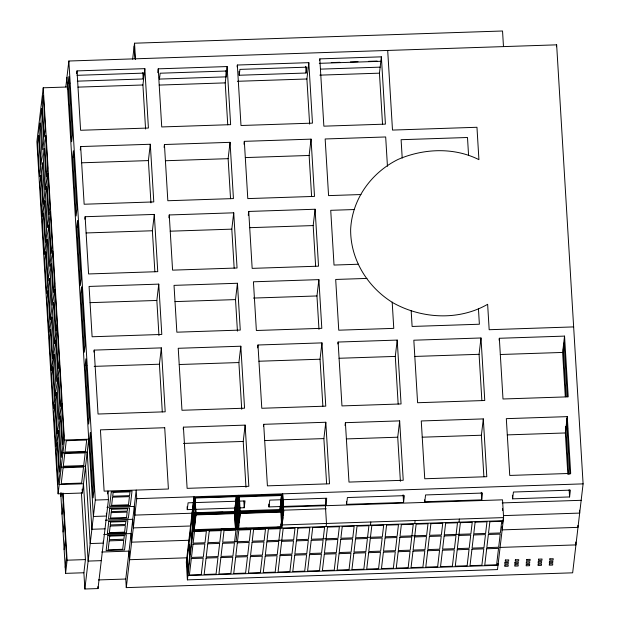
<?xml version="1.0" encoding="UTF-8"?>
<svg xmlns="http://www.w3.org/2000/svg" width="620" height="620" viewBox="0 0 620 620"><rect width="100%" height="100%" fill="white"/><g stroke="black" fill="none" stroke-linecap="round" stroke-linejoin="round"><path stroke-width="0.93" d="M67.285 88.9L67.51 86.994L43.23 87.8L36.898 141.608L58.11 493.814L82.398 493.009L88.73 439.2L64.441 440.006L58.11 493.814M65.813 86.877L68.851 61.016L556.644 44.842L583.102 483.871L572.655 572.818L126.286 587.628L125.767 579.026L136.214 490.079L136.733 498.682L126.286 587.628M68.107 83.181L68.89 76.531L72.416 135.09L71.641 141.74L68.107 83.181L69.998 83.119M76.686 73.78L77.019 70.897L144.84 68.65L148.42 128.03L80.6 130.278L77.019 70.897M72.587 157.433L73.361 150.776L76.895 209.335L76.113 215.985L72.587 157.433L74.485 157.371M80.282 149.924L80.67 146.568L150.311 144.258L153.783 201.926L84.15 204.236L80.67 146.568M76.779 227.029L77.562 220.379L81.088 278.938L80.306 285.588L76.779 227.029L78.5 226.974M84.839 219.232L85.134 216.721L154.303 214.427L157.751 271.661L88.582 273.955L85.134 216.721M60.938 496.496L61.357 492.923M62.008 514.228L63.271 503.51M63.077 531.96L64.333 521.242M85.126 365.474L85.901 358.817L89.435 417.376L88.652 424.034L85.126 365.474L86.877 365.413M64.147 549.692L65.402 538.974M65.216 567.424L66.472 556.706L62.651 493.249M81.383 492.474L85.428 559.589L83.886 572.756L65.573 573.361L67.123 560.193L63.077 493.078M93.961 352.028L94.186 350.106L161.34 347.882L165.191 411.804L98.038 414.028L94.186 350.106M132.641 59.202L134.525 43.206L502.541 31L503.463 46.353M77.283 81.158L143.204 78.973L143.894 73.114L77.019 75.33M145.576 129.03L142.918 84.979L144.84 68.65M107.593 493.9L107.934 491.017L108.454 499.619L98.007 588.566L84.862 589L95.309 500.053L68.851 61.016M157.775 72.687L158.232 68.843L227.129 66.557L230.632 124.659L161.727 126.945L158.232 68.843M150.939 202.879L148.389 160.588L150.311 144.258M225.92 76.865L159.449 79.073L160.138 73.214L227.013 70.998M154.861 271.777L152.381 230.756L154.303 214.427M164.099 147.389L164.44 144.514L230.051 142.337L233.438 198.571L167.826 200.74L164.44 144.514M158.96 335.583L156.845 300.452L158.759 284.123L89.079 286.432L92.109 336.761L161.797 334.444L158.759 284.123M168.919 217.837L169.252 214.954L233.725 212.815L237.057 268.003L172.577 270.142L169.252 214.954M162.293 411.913L159.417 364.211L161.34 347.882M183.202 429.087L183.427 427.164L245.14 425.118L248.829 486.297L187.116 488.343L183.427 427.164M227.742 124.798L225.215 82.886L227.129 66.557M226.618 74.346L226.323 76.857L225.944 70.572M237.127 66.952L237.351 65.03L308.822 62.659L312.464 123.132L240.994 125.504L237.351 65.03M230.539 198.695L228.129 158.666L230.051 142.337M234.903 508.051L187.279 509.632L188.077 502.828L193.3 502.65M239.235 75.245L239.924 69.386L306.799 67.162L306.11 73.02L239.235 75.245L239.002 71.409M193.998 498.046L192.161 513.716L235.522 512.275L237.15 498.449M193.169 511.95L194.168 503.471M193.122 513.686L194.424 502.626M194.967 514.042L193.122 529.712L235.522 528.302M187.395 579.863L195.067 514.554L193.99 496.783L186.318 562.092L187.395 579.863L497.488 569.579L503.595 517.599L502.525 499.829L281.085 507.175L280.775 511.151L282.658 495.109L283.565 510.159M194.417 526.915L195.928 514.011L193.083 514.065M195.982 514.902L238.382 513.492L236.546 529.162L194.145 530.565L195.982 514.902L194.967 498.015L236.398 496.643L237.367 512.639L235.484 528.682L234.515 512.686M234.159 268.158L231.81 229.144L233.725 212.815M243.993 144.227L244.327 141.345L311.054 139.136L314.503 196.393L247.783 198.601L244.327 141.345M237.429 331.127L235.522 299.592L237.445 283.262L174.026 285.371L176.855 332.188L240.266 330.088L237.445 283.262M248.279 215.287L248.728 211.443L315.099 209.242L318.533 266.174L252.162 268.375L248.728 211.443M241.722 409.27L238.901 362.545L240.824 346.216L178.234 348.293L181.97 410.277L244.559 408.2L240.824 346.216M237.413 512.26L236.445 496.264L234.562 512.306L236.243 496.667M245.985 487.328L243.218 441.448L245.14 425.118M236.569 510.229L236.739 508.733M236.53 511.864L237.189 506.276M239.335 496.171L281.736 494.76L239.335 496.171L240.258 512.538M237.421 513.523L235.577 529.193L234.616 513.251M234.577 541.779L235.949 530.123L224.053 530.519L222.681 542.175L249.325 541.291L250.697 529.635L238.84 530.023L237.468 541.679M257.641 347.882L257.974 344.999L321.958 342.883L325.771 406.154L261.787 408.27L257.974 344.999M236.026 541.733L239.39 513.081L238.32 495.31M238.374 528.589L238.731 525.496M239.064 522.722L240.149 513.468M238.468 529.1L240.312 513.43L282.712 512.019L280.868 527.69L238.468 529.1L238.413 528.209L280.813 526.798L280.868 527.69M239.607 507.896L244.226 507.741L245.024 500.937L238.553 501.154M263.469 426.242L263.702 424.32L325.802 422.259L329.514 483.802L267.406 485.855L263.702 424.32M309.62 124.101L306.9 78.988L308.822 62.659M319.602 60.659L319.812 58.877L381.37 56.839L385.423 124.124L323.865 126.17L319.812 58.877M311.604 196.501L309.132 155.465L311.054 139.136M280.194 506.548L268.956 506.92L269.762 500.115L280.992 499.743M239.421 511.771L279.899 510.43L281.496 495.481M315.627 266.104L313.178 225.572L315.099 209.242M279.899 510.43L281.596 494.628M281.658 502.262L281.162 506.517L325.911 505.029L326.709 498.224L281.961 499.712M282.449 495.519L282.65 493.838L283.72 511.608L281.79 528.038M278.884 540.307L280.279 528.651L268.375 529.046L267.011 540.702L293.655 539.818L295.019 528.163L283.17 528.558L281.798 540.214M282.55 512.058L280.775 527.178L276.915 527.31M280.728 511.198L282.704 510.756L240.304 512.159M281.829 526.372L282.86 517.576M283.077 515.732L283.51 512.027M318.974 329.375L316.96 295.957L318.882 279.628L253.433 281.798L256.37 330.491L321.811 328.321L318.882 279.628M322.873 406.185L320.036 359.213L321.958 342.883M326.608 483.778L323.88 438.588L325.802 422.259M337.885 343.961L338.109 342.046L397.211 340.086L401.062 403.953L341.961 405.914L338.109 342.046M323.237 538.834L324.601 527.178L312.705 527.573L311.333 539.23L337.978 538.346L339.349 526.69L327.492 527.085L326.128 538.741M326.12 526.566L326.476 523.474L325.407 505.703M382.524 124.116L379.448 73.168L381.37 56.839M345.061 425.56L345.402 422.677L399.652 420.879L403.232 480.283L348.983 482.081L345.402 422.677M346.611 504.347L347.409 497.542L404.364 495.651L403.566 502.456L346.611 504.347L346.44 501.479M367.559 537.37L368.931 525.714L357.035 526.101L355.663 537.765L382.308 536.874L383.679 525.218L371.822 525.613L370.45 537.269M370.442 525.093L370.806 522.001M398.164 404.077L395.297 356.415L397.211 340.086M400.388 481.283L397.73 437.209L399.652 420.879M411.889 535.897L413.261 524.241L401.357 524.636L399.993 536.292L426.637 535.409L428.002 523.753L416.152 524.14L414.78 535.796M414.772 523.621L415.137 520.537M424.77 501.75L425.568 494.946L482.515 493.055L481.717 499.86L424.77 501.75L424.654 499.875M456.118 534.432L457.49 522.776L445.64 523.164L444.269 534.82L470.867 533.936L472.231 522.28L460.381 522.675L459.009 534.332M459.002 522.156L459.366 519.064M481.864 400.481L479.082 354.307L480.996 337.978L413.827 340.21L417.593 402.729L484.762 400.505L480.996 337.978M483.887 476.664L481.391 435.232L483.313 418.903L421.259 420.964L424.746 478.764L486.793 476.71L483.313 418.903M499.115 340.194L499.34 338.28L564.549 336.11L568.207 396.831L502.998 398.993L499.34 338.28M556.419 46.764L556.644 44.842M501.929 528.225L502.146 526.388M502.471 523.636L502.797 520.893M512.632 498.837L513.43 492.032L570.385 490.141L569.579 496.946L512.632 498.837L512.414 495.217M565.3 396.777L562.627 352.439L564.549 336.11M567.835 474.346L565.347 432.962L567.261 416.632L506.323 418.655L509.741 475.439L570.687 473.417L567.261 416.632M331.274 62.589L339.869 62.302M350.378 61.953L358.019 61.698M368.536 61.349L377.131 61.062M319.292 63.333L380.843 61.287M320.524 69.13L380.161 67.146M319.819 75.144L379.448 73.168M237.367 81.298L306.9 78.988M77.965 87.133L142.918 84.979M159.177 85.08L225.215 82.886M81.654 162.804L148.389 160.588M245.311 157.581L309.132 155.465M165.416 160.743L228.129 158.666M360.972 194.541L328.569 195.618L325.159 138.973L385.679 136.966L387.446 166.276M354.113 209.544L330.724 210.32L334.025 265.05L358.531 264.236M86.095 232.957L152.381 230.756M249.697 227.679L313.178 225.572M170.221 231.19L231.81 229.144M366.97 278.419L335.691 279.457L338.745 330.189L393.77 328.368L392.189 302.103M90.063 302.661L156.845 300.452M253.44 298.065L316.96 295.957M174.995 301.607L235.522 299.592M573.647 326.911L489.172 329.716L487.638 304.296C458.916 320.85 422.003 318.882 393.351 302.994C367.738 287.502 350.254 259.501 350.649 229.206C352.207 199.043 371.21 172.794 397.947 159.487C423.406 148.459 453.786 147.01 478.919 159.65L476.966 127.278L392.491 130.076L387.694 50.445M94.186 366.374L159.417 364.211M339.047 358.275L395.297 356.415M258.92 361.235L320.036 359.213M414.788 356.438L479.082 354.307M179.203 364.521L238.901 362.545M500.293 354.508L562.627 352.439M565.889 428.311L567.703 428.25M264.647 440.557L323.88 438.588M183.442 443.432L243.218 441.448M346.34 438.914L397.73 437.209M422.204 437.201L481.391 435.232M507.307 434.891L565.347 432.962M62.93 452.879L87.211 452.073L91.876 529.271L105.02 528.837M61.256 467.061L85.544 466.256L90.202 543.546L103.346 543.105L103.23 541.198M59.194 484.584L83.483 483.778L88.141 561.085L101.285 560.65M95.309 500.053L108.454 499.619M136.733 498.682L583.102 483.871M239.25 496.922L281.651 495.519M195.23 502.588L235.701 501.247M106.958 507.315L134.292 506.408M239.367 510.88L279.845 509.539M234.507 511.423L193.068 512.794L193.804 524.977M196.881 513.042L204.592 512.787M215.194 512.438L222.898 512.182M280.721 510.268L326.167 508.757M502.161 502.921L581.173 500.301M206.53 513.662L213.319 513.391M224.835 513.05L232.593 512.755M242.226 512.43L251.86 512.112M260.532 511.825L270.173 511.508M195.067 514.554L283.72 511.608M105.447 520.203L132.781 519.296L133.3 527.899L190.557 525.993M503.549 515.615L579.677 513.089L579.499 510.19M282.1 524.055L281.131 524.086L281.185 524.977M503.595 517.599L282.154 524.946L281.984 522.172M201.756 529.798L209.459 529.542M221.03 529.162L228.733 528.907M239.335 528.55L247.047 528.302M258.61 527.914L265.352 527.69M103.765 534.471L131.107 533.564L131.626 542.167L188.883 540.268M501.875 529.891L577.995 527.364L577.879 525.435M101.703 552.017L129.045 551.11L129.565 559.713L186.822 557.814L187.891 575.585L497.992 565.3L497.883 563.425M67.123 560.193L85.428 559.589M499.813 547.429L575.933 544.91L575.763 542.012M98.425 579.933L125.767 579.026M567.308 396.715L564.068 342.961L563.286 349.61L566.122 396.653M566.502 418.779L569.857 474.455M565.773 426.389L568.672 474.385M569.144 489.715L569.579 496.946M502.502 508.532L502.611 510.4M503.122 518.816L503.231 520.692L193.138 530.976L192.06 513.205L134.804 515.104L134.284 506.501M478.446 308.698L479.376 324.229L412.114 326.461L411.168 310.69M468.565 155.178L467.496 137.5L401.101 139.702L402.21 158.069M481.267 492.342L481.717 499.86M403.101 494.822L403.566 502.456M305.707 66.317L306.11 73.02M325.515 498.441L325.911 505.029M281.736 494.76L282.658 511.136M281.085 507.175L281.813 519.351M280.829 512.097L281.565 524.326M268.786 504.099L268.956 506.92M243.823 501.014L244.226 507.741M236.483 513.306L236.902 520.25M235.484 512.655L236.321 525.45M194.037 512.763L194.091 513.654M194.091 529.682L194.145 530.565M193.138 515.003L193.703 524.412M193.928 528.178L194.044 530.054M187.1 506.749L187.279 509.632M159.34 77.275L159.449 79.073M142.817 72.525L143.204 78.973M134.525 43.206L135.509 59.52M134.16 46.275L134.912 58.753M106.353 513.174L106.524 516.042L93.38 516.476L66.929 77.353M97.89 586.652L98.007 588.566M83.886 572.756L84.862 589M60.714 492.768L65.573 573.361M82.165 489.149L82.398 493.009M43.23 87.8L64.441 440.006M38.642 135.4L37.634 143.987L39.602 176.623L40.61 168.036L38.642 135.4M40.091 123.117L39.083 131.696L41.044 164.331L42.051 155.752L40.091 123.117M41.811 108.469L40.804 117.048L42.764 149.683L43.772 141.104L41.811 108.469M43.307 95.689L42.3 104.269L44.268 136.904L45.276 128.325L43.307 95.689M41.052 175.297L40.044 183.876L42.005 216.519L43.013 207.933L41.052 175.297M42.501 162.983L41.493 171.562L43.462 204.205L44.47 195.618L42.501 162.983M44.214 148.428L43.199 157.015L45.167 189.65L46.175 181.071L44.214 148.428M45.725 135.501L44.718 144.088L46.686 176.723L47.694 168.136L45.725 135.501M43.338 213.241L42.331 221.821L44.291 254.456L45.306 245.876L43.338 213.241M44.787 200.927L43.78 209.506L45.748 242.141L46.756 233.562L44.787 200.927M46.5 186.372L45.493 194.951L47.453 227.587L48.461 219.007L46.5 186.372M48.019 173.445L47.004 182.024L48.972 214.66L49.98 206.08L48.019 173.445M45.671 251.953L44.663 260.532L46.624 293.167L47.632 284.588L45.671 251.953M47.12 239.638L46.113 248.217L48.081 280.852L49.089 272.273L47.12 239.638M48.833 225.083L47.818 233.67L49.786 266.305L50.794 257.719L48.833 225.083M50.344 212.156L49.337 220.736L51.305 253.379L52.312 244.792L50.344 212.156M48.004 290.881L46.996 299.46L48.965 332.095L49.972 323.516L48.004 290.881M49.453 278.566L48.445 287.145L50.414 319.781L51.421 311.201L49.453 278.566M51.166 264.012L50.158 272.591L52.119 305.226L53.134 296.647L51.166 264.012M52.685 251.085L51.677 259.664L53.638 292.299L54.653 283.72L52.685 251.085M50.352 329.406L49.344 337.985L51.313 370.621L52.32 362.041L50.352 329.406M51.801 317.091L50.794 325.671L52.762 358.306L53.77 349.726L51.801 317.091M53.514 302.537L52.506 311.116L54.475 343.751L55.482 335.172L53.514 302.537M55.033 289.61L54.025 298.189L55.994 330.824L57.001 322.245L55.033 289.61M52.623 367.055L51.615 375.642L53.584 408.278L54.591 399.691L52.623 367.055M54.072 354.741L53.064 363.328L55.033 395.963L56.04 387.384L54.072 354.741M55.785 340.194L54.777 348.773L56.745 381.409L57.753 372.829L55.785 340.194M57.303 327.259L56.296 335.846L58.265 368.481L59.272 359.902L57.303 327.259M54.916 404.93L53.909 413.509L55.87 446.144L56.877 437.565L54.916 404.93M56.366 392.615L55.358 401.194L57.327 433.829L58.334 425.25L56.366 392.615M58.071 378.06L57.063 386.64L59.032 419.275L60.039 410.696L58.071 378.06M59.59 365.134L58.582 373.713L60.551 406.348L61.558 397.769L59.59 365.134M57.187 443.044L56.18 451.624L58.148 484.259L59.156 475.68L57.187 443.044M58.636 430.729L57.629 439.309L59.598 471.944L60.605 463.365L58.636 430.729M60.349 416.175L59.342 424.754L61.31 457.389L62.318 448.81L60.349 416.175M61.868 403.248L60.861 411.827L62.829 444.463L63.837 435.883L61.868 403.248M81.577 287.037L80.794 293.694L84.328 352.245L85.111 345.596L81.577 287.037M63.101 467.751L61.21 483.763L81.646 483.089L83.529 467.069L63.101 467.751M64.767 453.569L63.279 466.24L83.708 465.566L85.196 452.894L64.767 453.569M66.278 440.704L64.945 452.065L85.374 451.383L86.707 440.022L66.278 440.704M90.357 432.651L89.575 439.301L93.101 497.86L93.883 491.203L90.357 432.651M111.306 491.738L109.608 506.176L130.332 505.486L132.029 491.048L111.306 491.738M109.725 508.594L108.523 518.839L128.379 518.181L129.58 507.935L109.725 508.594M108.787 521.358L107.368 533.464L126.449 532.828L127.867 520.722L108.787 521.358M107.919 535.432L106.144 550.591L124.542 549.979L126.325 534.82L107.919 535.432M112.584 497.201L111.631 505.354L128.495 504.796L129.448 496.643L112.584 497.201M113.15 492.427L112.7 496.209L129.565 495.643L130.014 491.869L113.15 492.427M111.174 512.624L110.538 518.018L126.534 517.491L127.17 512.097L111.174 512.624M111.569 509.284L111.29 511.608L127.286 511.082L127.565 508.757L111.569 509.284M110.158 526.047L109.383 532.642L124.612 532.138L125.387 525.543L110.158 526.047M110.631 522.048L110.29 524.931L125.519 524.427L125.852 521.544L110.631 522.048M109.205 540.865L108.159 549.769L122.706 549.289L123.752 540.384L109.205 540.865M109.763 536.122L109.337 539.702L123.892 539.222L124.31 535.641L109.763 536.122M188.837 544.538L187.077 559.511L187.821 571.865L189.581 556.892L188.837 544.538M190.603 529.689L189.131 542.206L189.859 554.288L191.332 541.771L190.603 529.689M192.099 516.786L190.821 527.713L191.549 539.88L192.835 528.961L192.099 516.786M191.332 558.558L189.402 574.972L201.26 574.577L203.19 558.171L191.332 558.558M193.014 544.283L191.464 557.427L203.321 557.031L204.863 543.895L193.014 544.283M194.502 531.495L193.13 543.159L205.003 542.764L206.375 531.1L194.502 531.495M206.08 558.07L204.151 574.484L216.054 574.089L217.976 557.675L206.08 558.07M207.754 543.794L206.212 556.938L218.108 556.543L219.658 543.399L207.754 543.794M209.258 531.007L207.886 542.663L219.79 542.268L221.154 530.611L209.258 531.007M220.867 557.582L218.945 573.988L230.842 573.593L232.771 557.186L220.867 557.582M222.549 543.306L220.999 556.45L232.903 556.055L234.445 542.911L222.549 543.306M235.662 557.093L233.732 573.5L245.59 573.105L247.512 556.698L235.662 557.093M237.336 542.818L235.794 555.954L247.644 555.559L249.194 542.423L237.336 542.818M250.403 556.597L248.481 573.012L260.377 572.616L262.306 556.202L250.403 556.597M252.084 542.329L250.542 555.466L262.438 555.071L263.981 541.934L252.084 542.329M253.588 529.534L252.216 541.19L264.112 540.795L265.484 529.139L253.588 529.534M265.197 556.109L263.267 572.524L275.172 572.128L277.101 555.714L265.197 556.109M266.871 541.833L265.329 554.978L277.233 554.582L278.775 541.438L266.871 541.833M279.992 555.621L278.062 572.028L289.912 571.64L291.842 555.226L279.992 555.621M281.666 541.345L280.124 554.482L291.974 554.094L293.516 540.95L281.666 541.345M294.733 555.132L292.803 571.539L304.707 571.144L306.637 554.737L294.733 555.132M296.406 540.857L294.864 553.993L306.768 553.598L308.31 540.462L296.406 540.857M297.91 528.07L296.546 539.726L308.442 539.33L309.814 527.674L297.91 528.07M309.527 554.636L307.597 571.051L319.494 570.656L321.423 554.241L309.527 554.636M311.201 540.369L309.659 553.505L321.555 553.11L323.105 539.974L311.201 540.369M324.314 554.148L322.392 570.563L334.242 570.168L336.172 553.753L324.314 554.148M325.996 539.873L324.446 553.017L336.303 552.621L337.846 539.485L325.996 539.873M339.062 553.66L337.133 570.067L349.037 569.671L350.959 553.265L339.062 553.66M340.737 539.385L339.194 552.529L351.091 552.133L352.64 538.989L340.737 539.385M342.24 526.597L340.868 538.253L352.772 537.858L354.144 526.202L342.24 526.597M353.849 553.172L351.928 569.579L363.824 569.183L365.754 552.777L353.849 553.172M355.531 538.896L353.989 552.033L365.885 551.637L367.428 538.501L355.531 538.896M368.644 552.676L366.715 569.09L378.572 568.695L380.494 552.288L368.644 552.676M370.318 538.408L368.776 551.544L380.634 551.149L382.176 538.013L370.318 538.408M383.385 552.188L381.463 568.602L393.359 568.207L395.289 551.792L383.385 552.188M385.067 537.912L383.524 551.056L395.421 550.661L396.963 537.517L385.067 537.912M386.57 525.125L385.198 536.781L397.102 536.385L398.466 524.729L386.57 525.125M398.18 551.699L396.25 568.106L408.154 567.711L410.084 551.304L398.18 551.699M399.854 537.424L398.311 550.568L410.215 550.173L411.757 537.029L399.854 537.424M412.974 551.211L411.045 567.618L422.894 567.222L424.824 550.816L412.974 551.211M414.648 536.936L413.106 550.072L424.956 549.684L426.498 536.54L414.648 536.936M427.715 550.715L425.785 567.13L437.643 566.734L439.564 550.327L427.715 550.715M429.389 536.447L427.846 549.583L439.704 549.188L441.246 536.052L429.389 536.447M430.892 523.652L429.528 535.308L441.378 534.921L442.75 523.264L430.892 523.652M442.455 550.227L440.533 566.641L452.383 566.246L454.313 549.839L442.455 550.227M444.137 535.959L442.595 549.095L454.445 548.7L455.987 535.564L444.137 535.959M457.204 549.739L455.274 566.153L467.131 565.758L469.053 549.351L457.204 549.739M458.878 535.463L457.335 548.607L469.185 548.212L470.735 535.076L458.878 535.463M471.944 549.25L470.022 565.665L481.872 565.269L483.802 548.855L471.944 549.25M473.626 534.975L472.076 548.119L483.933 547.724L485.475 534.587L473.626 534.975M475.129 522.187L473.757 533.843L485.607 533.448L486.979 521.792L475.129 522.187M486.692 548.762L484.762 565.177L496.612 564.781L498.542 548.367L486.692 548.762M488.366 534.486L486.824 547.63L498.674 547.235L500.216 534.099L488.366 534.486M489.87 521.699L488.498 533.355L500.356 532.96L501.72 521.304L489.87 521.699M504.967 562.565L504.812 563.89L508.191 563.782L508.346 562.456L504.967 562.565M505.378 560.015L505.223 561.332L508.594 561.224L508.749 559.899L505.378 560.015M504.897 565.029L504.742 566.355L508.121 566.246L508.276 564.921L504.897 565.029M514.988 562.332L514.832 563.65L518.204 563.541L518.359 562.216L514.988 562.332M515.398 559.775L515.243 561.1L518.615 560.984L518.769 559.666L515.398 559.775M514.918 564.797L514.763 566.114L518.134 566.006L518.289 564.681L514.918 564.797M526.38 562.022L526.225 563.347L529.596 563.239L529.751 561.914L526.38 562.022M526.783 559.472L526.628 560.79L530.007 560.682L530.162 559.356L526.783 559.472M526.31 564.487L526.155 565.812L529.527 565.696L529.682 564.378L526.31 564.487M538.276 561.689L538.121 563.014L541.493 562.906L541.648 561.581L538.276 561.689M538.207 564.154L538.052 565.479L541.423 565.37L541.578 564.045L538.207 564.154M538.679 559.139L538.524 560.457L541.896 560.348L542.05 559.023L538.679 559.139M549.483 561.387L549.328 562.712L552.699 562.604L552.854 561.278L549.483 561.387M549.886 558.837L549.731 560.154L553.102 560.046L553.257 558.721L549.886 558.837M549.413 563.851L549.258 565.177L552.629 565.068L552.784 563.743L549.413 563.851M164.719 427.73L100.425 429.861L104.121 491.141L168.408 489.01L164.719 427.73M237.413 496.232L195.013 497.635L195.974 513.631L238.374 512.229L237.413 496.232"/></g></svg>
